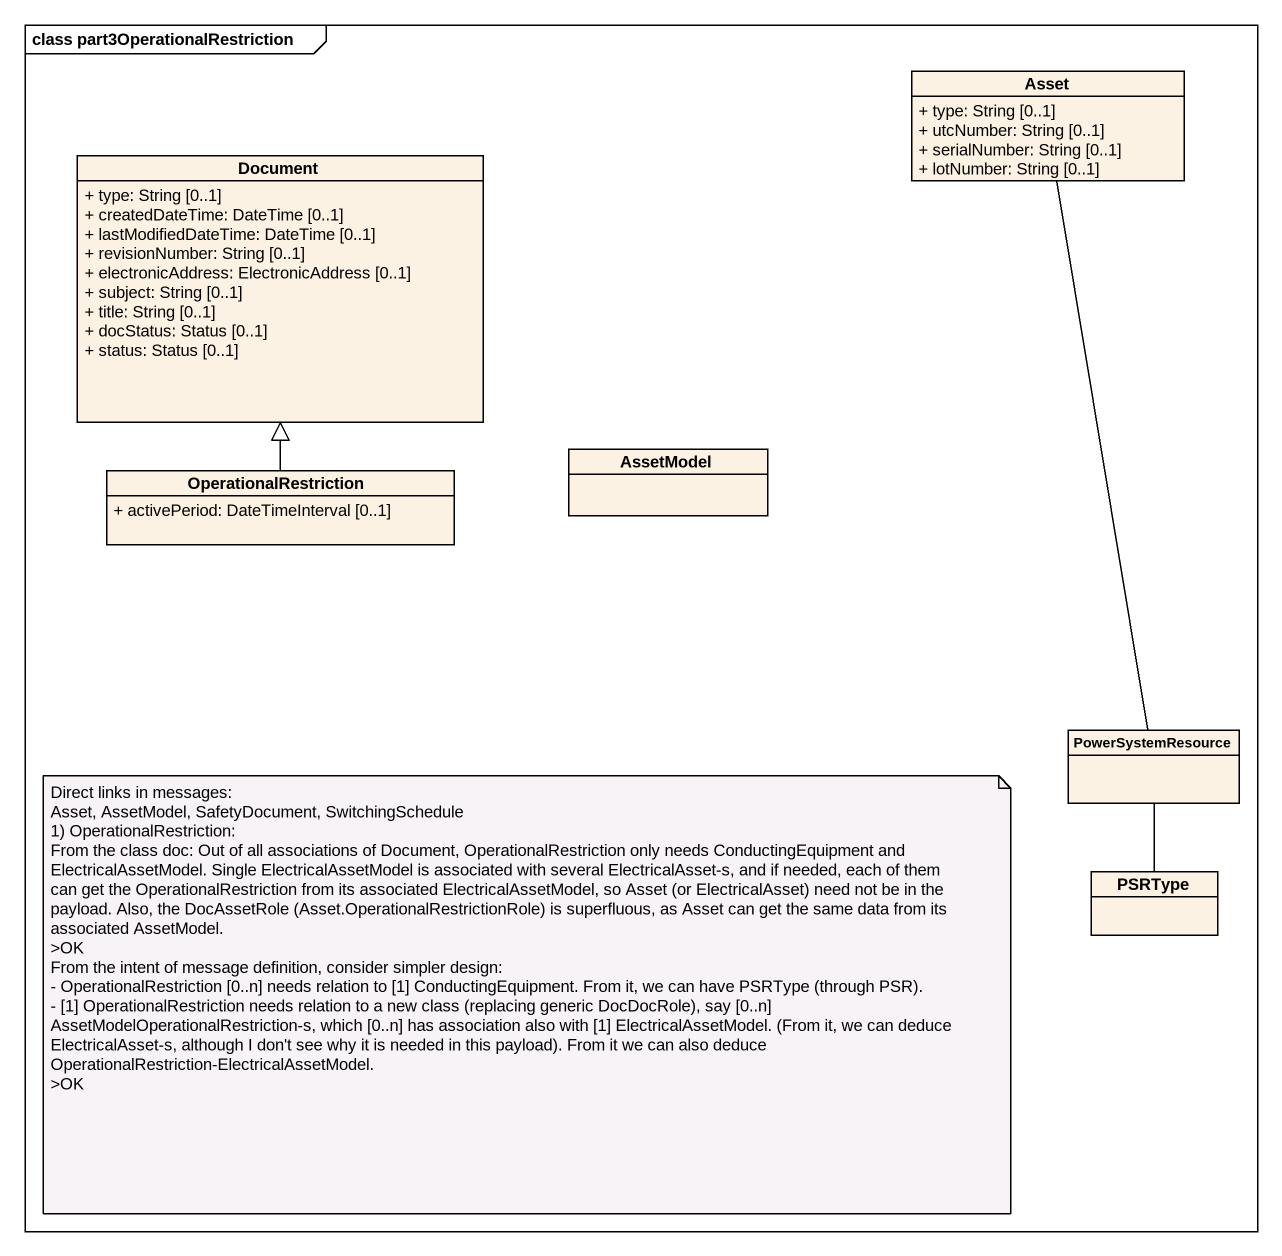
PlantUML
@startuml
mainframe class part3OperationalRestriction
hide circle
hide empty members
skinparam classAttributeIconSize 0
class Asset {
  + type: String [0..1]
  + utcNumber: String [0..1]
  + serialNumber: String [0..1]
  + lotNumber: String [0..1]
}
class Document {
  + type: String [0..1]
  + createdDateTime: DateTime [0..1]
  + lastModifiedDateTime: DateTime [0..1]
  + revisionNumber: String [0..1]
  + electronicAddress: ElectronicAddress [0..1]
  + subject: String [0..1]
  + title: String [0..1]
  + docStatus: Status [0..1]
  + status: Status [0..1]
}
class OperationalRestriction {
  + activePeriod: DateTimeInterval [0..1]
}
class AssetModel
class PowerSystemResource
class PSRType
Asset -- PowerSystemResource
OperationalRestriction -up-|> Document
PowerSystemResource -- PSRType
note as N1
  Direct links in messages:
  Asset, AssetModel, SafetyDocument, SwitchingSchedule
  1) OperationalRestriction:
  From the class doc: Out of all associations of Document, OperationalRestriction only needs ConductingEquipment and ElectricalAssetModel. Single ElectricalAssetModel is associated with several ElectricalAsset-s, and if needed, each of them can get the OperationalRestriction from its associated ElectricalAssetModel, so Asset (or ElectricalAsset) need not be in the payload. Also, the DocAssetRole (Asset.OperationalRestrictionRole) is superfluous, as Asset can get the same data from its associated AssetModel.
  >OK
  From the intent of message definition, consider simpler design:
  - OperationalRestriction [0..n] needs relation to [1] ConductingEquipment. From it, we can have PSRType (through PSR).
  - [1] OperationalRestriction needs relation to a new class (replacing generic DocDocRole), say [0..n] AssetModelOperationalRestriction-s, which [0..n] has association also with [1] ElectricalAssetModel. (From it, we can deduce ElectricalAsset-s, although I don't see why it is needed in this payload). From it we can also deduce OperationalRestriction-ElectricalAssetModel.
  >OK
end note
@enduml
